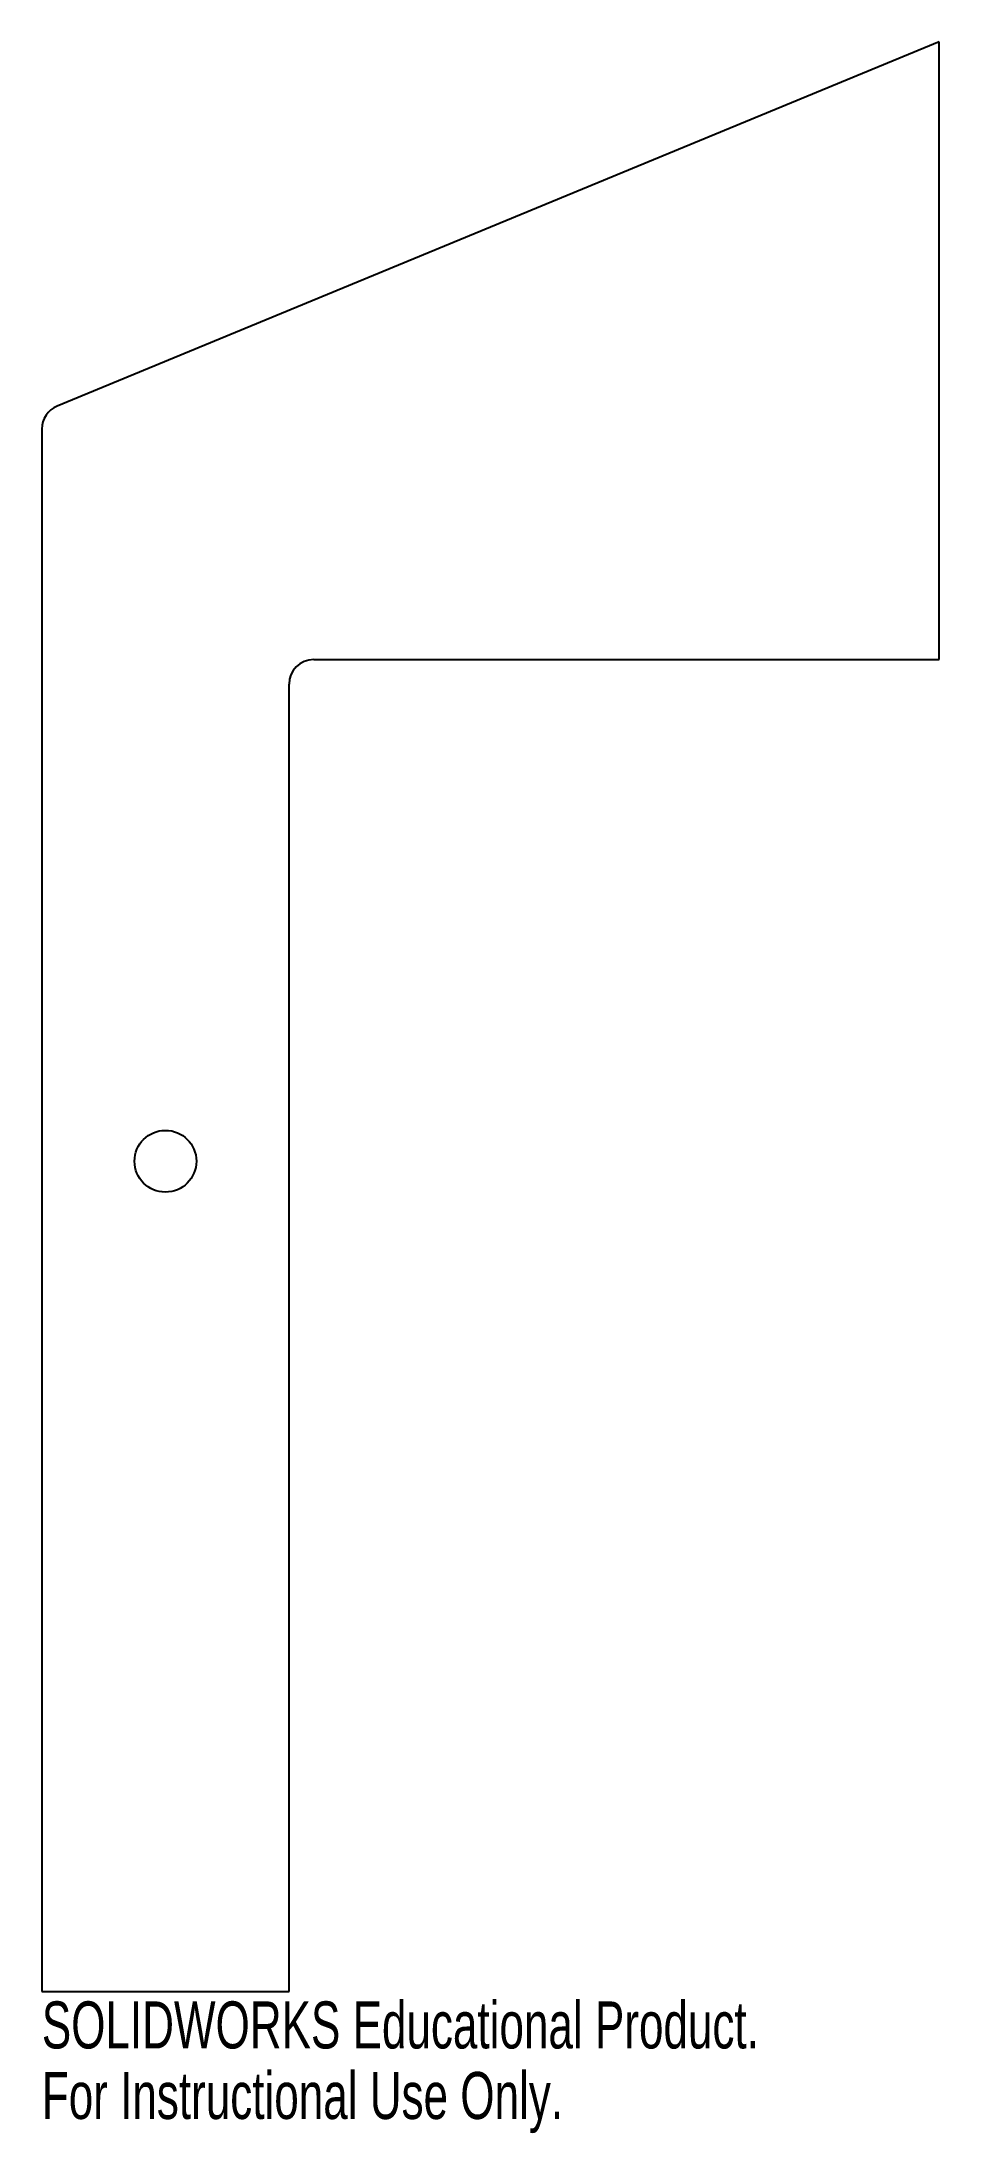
# Model space of a CAD drawing. Header units: inches. Extents: x -1.97 to 1.66, y -1.92 to 6.54.
import ezdxf

# ---------------------------------------------------------------- set-up
doc = ezdxf.new("R2010")
doc.units = ezdxf.units.IN
doc.header["$MEASUREMENT"] = 0
doc.styles.add('SLDTEXTSTYLE0', font='TXT', dxfattribs={"width": 0.7})

msp = doc.modelspace()

# ---------------------------------------------------------------- linework, layer by layer
at = {"color": 7, "linetype": 'Continuous', "lineweight": 25}
for p, q in [((1.6615, 6.5404), (-1.9067, 5.0659)), ((1.6615, 4.0404), (1.6615, 6.5404)), ((-1.9685, 4.9735), (-1.9685, -1.3496)), ((-0.8685, 4.0404), (1.6615, 4.0404)), ((-0.9685, -1.3496), (-0.9685, 3.9404)), ((-1.9685, -1.3496), (-0.9685, -1.3496))]:
    msp.add_line(p, q, dxfattribs=at)
msp.add_circle((-1.4685, 2.0104), 0.125, dxfattribs=at)
for centre, start in [((-1.8685, 4.9735), 112.45155), ((-0.8685, 3.9404), 90)]:
    msp.add_arc(centre, 0.1, start, 180, dxfattribs=at)

# ---------------------------------------------------------------- texts
at = {"color": 7, "linetype": 'Continuous', "char_height": 0.1903, "attachment_point": 1, "style": 'SLDTEXTSTYLE0'}
for s, insert in [('SOLIDWORKS Educational Product.', (-1.9685, -1.3897)), ('For Instructional Use Only.', (-1.9685, -1.6752))]:
    msp.add_mtext(s, dxfattribs=dict(at, insert=insert))

doc.saveas('drawing.dxf')
